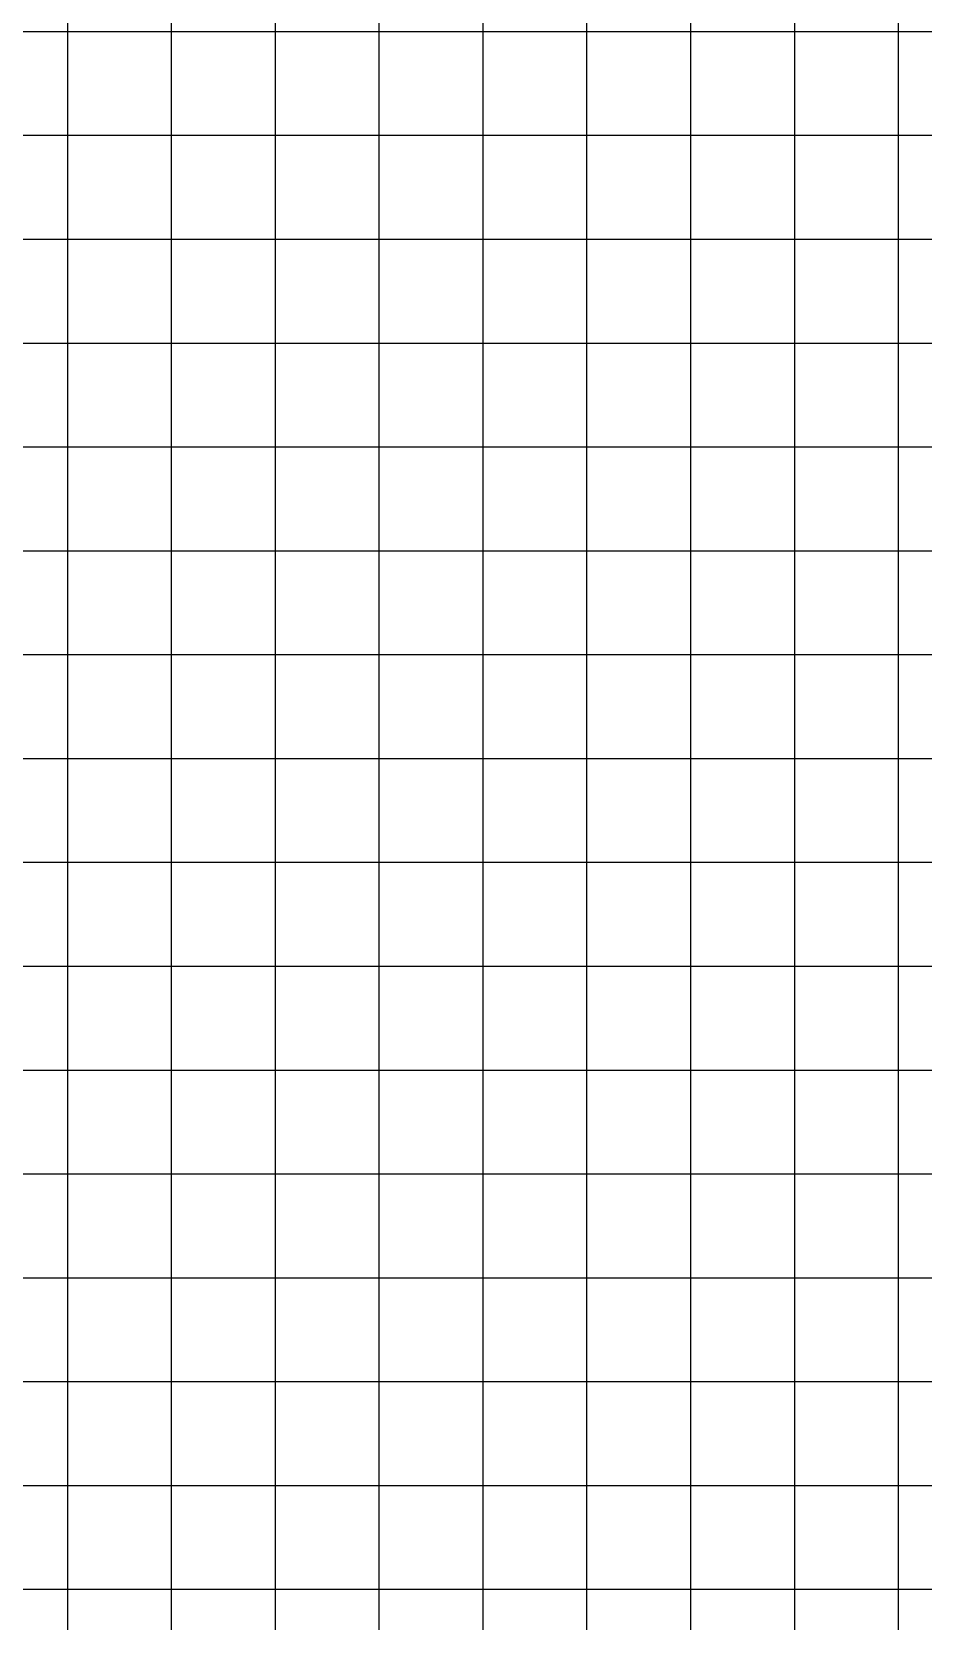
# Model space of a CAD drawing. Extents: x -32000 to 290600, y -96057 to 131250.
# Drawn here: x 192393 to 197542, y 69418 to 78600 of the extents above; entities that cross this region are included whole.
import ezdxf

# ---------------------------------------------------------------- set-up
doc = ezdxf.new("R2010")
doc.units = 0
doc.linetypes.add('H12PL3$0$JJP_三點線', pattern=[0.9, 0.3, -0.15, 0, -0.15, 0, -0.15, 0, -0.15])
doc.layers.add('H12PL3$0$S-GRID', color=252, linetype='Continuous')
doc.layers.add('XFDR30-50K$0$A-R-Plan', color=9, linetype='Continuous')

# ---------------------------------------------------------------- blocks, each defined once
blk = doc.blocks.new('H12PL3')
at = {"layer": 'H12PL3$0$S-GRID', "linetype": 'H12PL3$0$JJP_三點線', "lineweight": 0}
for p, q in [((193200, 128250), (193200, -28000)), ((-29000, 75000), (289600, 75000))]:
    blk.add_line(p, q, dxfattribs=at)
blk = doc.blocks.new('XFDR30-50K')
at = {"layer": 'XFDR30-50K$0$A-R-Plan'}
for p, q in [((197400, 60600), (197400, 89925, 0)), ((192600, 75, 0), (192600, 85900)), ((193200, 60600), (193200, 85900)), ((193800, 60600), (193800, 85900)), ((194400, 60600), (194400, 85900)), ((195000, 60600), (195000, 85900)), ((195600, 60600), (195600, 85900)), ((196200, 60600), (196200, 85900)), ((196800, 60600), (196800, 85900)), ((243101, 78600), (174600, 78600)), ((198600, 78000, 0), (174600, 78000)), ((198600, 77400), (174600, 77400)), ((198600, 76800, 0), (174600, 76800)), ((243101, 76200), (174600, 76200)), ((243101, 75600), (174600, 75600)), ((201000, 75000), (174600, 75000)), ((243101, 74400), (174600, 74400)), ((243101, 73800), (174600, 73800)), ((243101, 73200), (174600, 73200)), ((243101, 72600), (174600, 72600)), ((243101, 72000), (174600, 72000)), ((243101, 71400), (174600, 71400)), ((243101, 70800), (174600, 70800)), ((243101, 70200), (174600, 70200)), ((243101, 69600), (174600, 69600))]:
    blk.add_line(p, q, dxfattribs=at)

msp = doc.modelspace()

# ---------------------------------------------------------------- block references
for name in ['H12PL3', 'XFDR30-50K']:
    msp.add_blockref(name, (0, 0))

doc.saveas('drawing.dxf')
